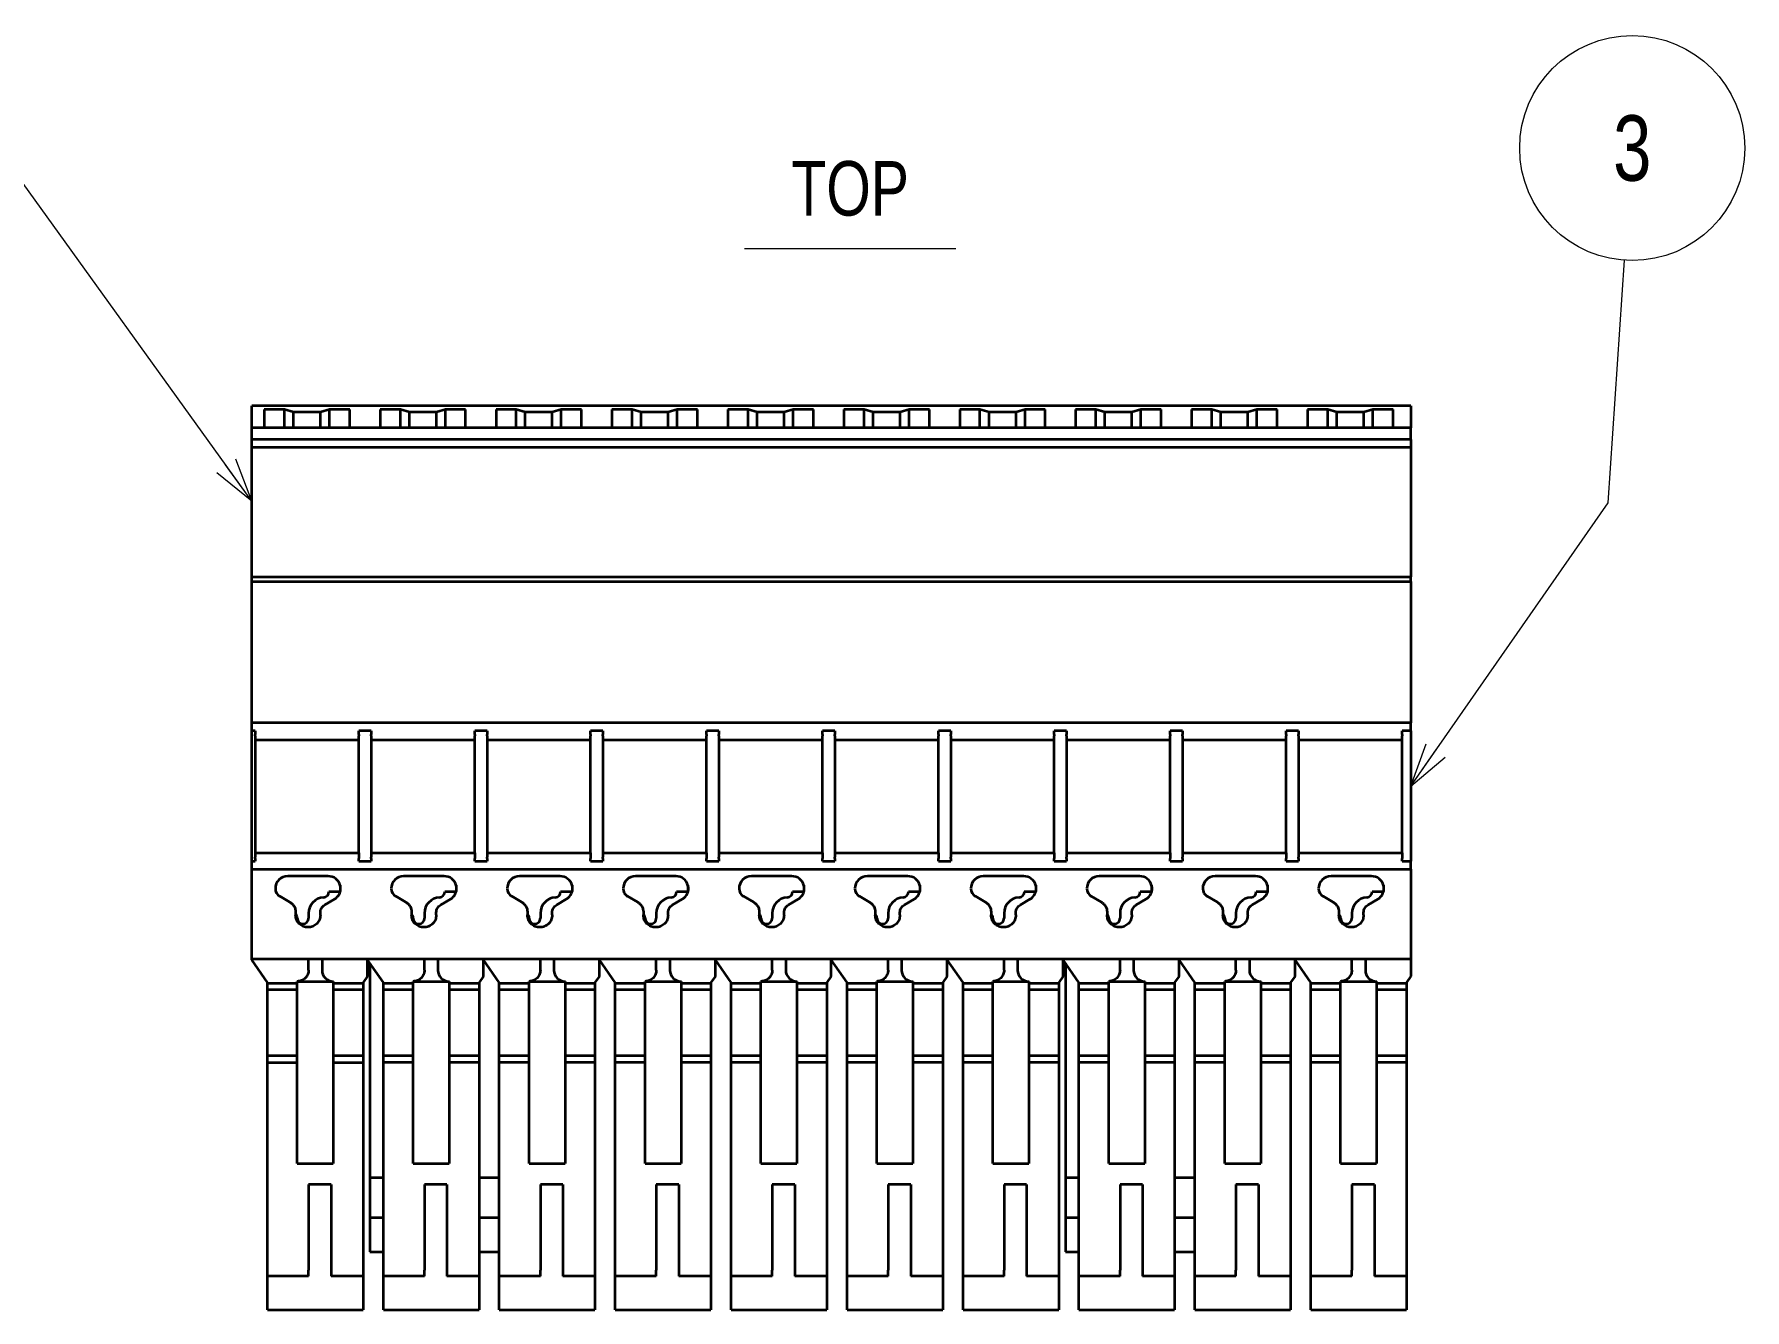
# Model space of a CAD drawing. Header units: millimetres. Extents: x 7 to 413, y 10 to 287.
# Drawn here: x 295.7 to 371.7, y 116 to 172.7 of the extents above; entities that cross this region are included whole.
import ezdxf
from ezdxf.enums import TextEntityAlignment as Align

# ---------------------------------------------------------------- set-up
doc = ezdxf.new("R2010")
doc.units = ezdxf.units.MM
for name, color, linetype in [('GR01_03', 7, 'Continuous'), ('GR01_バルーン', 7, 'Continuous'), ('表題、部品表', 7, 'Continuous')]:
    doc.layers.add(name, color=color, linetype=linetype)
doc.styles.add('HG丸ｺﾞｼｯｸM-PRO', font='')
doc.styles.get('HG丸ｺﾞｼｯｸM-PRO').set_extended_font_data('HG丸ｺﾞｼｯｸM-PRO')

# ---------------------------------------------------------------- blocks, each defined once
blk = doc.blocks.new('FXTIP_ARROW_S')
at = {"color": 0, "linetype": 'Continuous', "lineweight": -2}
for q in [(-1, 0), (-0.966, 0.259), (-0.966, -0.259)]:
    blk.add_line((0, 0), q, dxfattribs=at)

msp = doc.modelspace()

# ---------------------------------------------------------------- linework, layer by layer
at = {"layer": 'GR01_03', "color": 7, "linetype": 'Continuous', "lineweight": 35}
for p, q in [((356.902, 156.174), (305.402, 156.174)), ((305.402, 155.199), (305.402, 156.174)), ((306.857, 156.012), (305.957, 156.012)), ((305.957, 156.012), (305.957, 155.199)), ((307.257, 155.904), (306.857, 156.012)), ((306.857, 155.199), (306.857, 156.012)), ((308.457, 155.904), (307.257, 155.904)), ((307.257, 155.199), (307.257, 155.904)), ((308.857, 156.012), (308.457, 155.904)), ((308.457, 155.199), (308.457, 155.904)), ((309.757, 156.012), (308.857, 156.012)), ((308.857, 155.199), (308.857, 156.012)), ((309.757, 155.199), (309.757, 156.012)), ((312.007, 156.012), (311.107, 156.012)), ((311.107, 156.012), (311.107, 155.199)), ((312.407, 155.904), (312.007, 156.012)), ((312.007, 155.199), (312.007, 156.012)), ((313.607, 155.904), (312.407, 155.904)), ((312.407, 155.199), (312.407, 155.904)), ((314.007, 156.012), (313.607, 155.904)), ((313.607, 155.199), (313.607, 155.904)), ((314.907, 156.012), (314.007, 156.012)), ((314.007, 155.199), (314.007, 156.012)), ((314.907, 155.199), (314.907, 156.012)), ((317.157, 156.012), (316.257, 156.012)), ((316.257, 156.012), (316.257, 155.199)), ((317.557, 155.904), (317.157, 156.012)), ((317.157, 155.199), (317.157, 156.012)), ((318.757, 155.904), (317.557, 155.904)), ((317.557, 155.199), (317.557, 155.904)), ((319.157, 156.012), (318.757, 155.904)), ((318.757, 155.199), (318.757, 155.904)), ((320.057, 156.012), (319.157, 156.012)), ((319.157, 155.199), (319.157, 156.012)), ((320.057, 155.199), (320.057, 156.012)), ((322.307, 156.012), (321.407, 156.012)), ((321.407, 156.012), (321.407, 155.199)), ((322.707, 155.904), (322.307, 156.012)), ((322.307, 155.199), (322.307, 156.012)), ((323.907, 155.904), (322.707, 155.904)), ((322.707, 155.199), (322.707, 155.904)), ((324.307, 156.012), (323.907, 155.904)), ((323.907, 155.199), (323.907, 155.904)), ((325.207, 156.012), (324.307, 156.012)), ((324.307, 155.199), (324.307, 156.012)), ((325.207, 155.199), (325.207, 156.012)), ((327.457, 156.012), (326.557, 156.012)), ((326.557, 156.012), (326.557, 155.199)), ((327.857, 155.904), (327.457, 156.012)), ((327.457, 155.199), (327.457, 156.012)), ((329.057, 155.904), (327.857, 155.904)), ((327.857, 155.199), (327.857, 155.904)), ((329.457, 156.012), (329.057, 155.904)), ((329.057, 155.199), (329.057, 155.904)), ((330.357, 156.012), (329.457, 156.012)), ((329.457, 155.199), (329.457, 156.012)), ((330.357, 155.199), (330.357, 156.012)), ((332.607, 156.012), (331.707, 156.012)), ((331.707, 156.012), (331.707, 155.199)), ((333.007, 155.904), (332.607, 156.012)), ((332.607, 155.199), (332.607, 156.012)), ((334.207, 155.904), (333.007, 155.904)), ((333.007, 155.199), (333.007, 155.904)), ((334.607, 156.012), (334.207, 155.904)), ((334.207, 155.199), (334.207, 155.904)), ((335.507, 156.012), (334.607, 156.012)), ((334.607, 155.199), (334.607, 156.012)), ((335.507, 155.199), (335.507, 156.012)), ((337.757, 156.012), (336.857, 156.012)), ((336.857, 156.012), (336.857, 155.199)), ((338.157, 155.904), (337.757, 156.012)), ((337.757, 155.199), (337.757, 156.012)), ((339.357, 155.904), (338.157, 155.904)), ((338.157, 155.199), (338.157, 155.904)), ((339.757, 156.012), (339.357, 155.904)), ((339.357, 155.199), (339.357, 155.904)), ((340.657, 156.012), (339.757, 156.012)), ((339.757, 155.199), (339.757, 156.012)), ((340.657, 155.199), (340.657, 156.012)), ((342.907, 156.012), (342.007, 156.012)), ((342.007, 156.012), (342.007, 155.199)), ((343.307, 155.904), (342.907, 156.012)), ((342.907, 155.199), (342.907, 156.012)), ((344.507, 155.904), (343.307, 155.904)), ((343.307, 155.199), (343.307, 155.904)), ((344.907, 156.012), (344.507, 155.904)), ((344.507, 155.199), (344.507, 155.904)), ((345.807, 156.012), (344.907, 156.012)), ((344.907, 155.199), (344.907, 156.012)), ((345.807, 155.199), (345.807, 156.012)), ((348.057, 156.012), (347.157, 156.012)), ((347.157, 156.012), (347.157, 155.199)), ((348.457, 155.904), (348.057, 156.012)), ((348.057, 155.199), (348.057, 156.012)), ((349.657, 155.904), (348.457, 155.904)), ((348.457, 155.199), (348.457, 155.904)), ((350.057, 156.012), (349.657, 155.904)), ((349.657, 155.199), (349.657, 155.904)), ((350.957, 156.012), (350.057, 156.012)), ((350.057, 155.199), (350.057, 156.012)), ((350.957, 155.199), (350.957, 156.012)), ((353.207, 156.012), (352.307, 156.012)), ((352.307, 156.012), (352.307, 155.199)), ((353.607, 155.904), (353.207, 156.012)), ((353.207, 155.199), (353.207, 156.012)), ((354.807, 155.904), (353.607, 155.904)), ((353.607, 155.199), (353.607, 155.904)), ((355.207, 156.012), (354.807, 155.904)), ((354.807, 155.199), (354.807, 155.904)), ((356.107, 156.012), (355.207, 156.012)), ((355.207, 155.199), (355.207, 156.012)), ((356.107, 155.199), (356.107, 156.012)), ((356.902, 156.174), (356.902, 155.199)), ((356.902, 155.199), (305.402, 155.199)), ((305.402, 154.691), (305.402, 155.199)), ((356.902, 154.691), (356.902, 155.199)), ((356.902, 154.691), (305.402, 154.691)), ((305.402, 154.323), (305.402, 154.691)), ((356.902, 154.323), (305.402, 154.323)), ((305.402, 148.586), (305.402, 154.323)), ((356.902, 154.691), (356.902, 154.323)), ((356.902, 154.323), (356.902, 148.586)), ((305.402, 148.586), (356.902, 148.586)), ((305.402, 148.368), (305.402, 148.586)), ((305.402, 148.368), (356.902, 148.368)), ((305.402, 142.09), (305.402, 148.368)), ((356.902, 148.368), (356.902, 148.586)), ((356.902, 148.368), (356.902, 142.09)), ((356.902, 142.09), (305.402, 142.09)), ((305.402, 141.727), (305.402, 142.09)), ((305.557, 141.727), (305.402, 141.727)), ((305.402, 135.946), (305.402, 141.727)), ((305.557, 141.727), (305.557, 141.564)), ((305.557, 141.514), (305.557, 141.564)), ((305.557, 141.514), (305.557, 141.314)), ((310.157, 141.564), (310.157, 141.727)), ((310.707, 141.727), (310.157, 141.727)), ((310.157, 141.564), (310.157, 141.514)), ((310.157, 141.314), (310.157, 141.514)), ((310.707, 141.727), (310.707, 141.564)), ((310.707, 141.514), (310.707, 141.564)), ((310.707, 141.514), (310.707, 141.314)), ((315.307, 141.564), (315.307, 141.727)), ((315.857, 141.727), (315.307, 141.727)), ((315.307, 141.564), (315.307, 141.514)), ((315.307, 141.314), (315.307, 141.514)), ((315.857, 141.727), (315.857, 141.564)), ((315.857, 141.514), (315.857, 141.564)), ((315.857, 141.514), (315.857, 141.314)), ((320.457, 141.564), (320.457, 141.727)), ((321.007, 141.727), (320.457, 141.727)), ((320.457, 141.564), (320.457, 141.514)), ((320.457, 141.314), (320.457, 141.514)), ((321.007, 141.727), (321.007, 141.564)), ((321.007, 141.514), (321.007, 141.564)), ((321.007, 141.514), (321.007, 141.314)), ((325.607, 141.564), (325.607, 141.727)), ((326.157, 141.727), (325.607, 141.727)), ((325.607, 141.564), (325.607, 141.514)), ((325.607, 141.314), (325.607, 141.514)), ((326.157, 141.727), (326.157, 141.564)), ((326.157, 141.514), (326.157, 141.564)), ((326.157, 141.514), (326.157, 141.314)), ((330.757, 141.564), (330.757, 141.727)), ((331.307, 141.727), (330.757, 141.727)), ((330.757, 141.564), (330.757, 141.514)), ((330.757, 141.314), (330.757, 141.514)), ((331.307, 141.727), (331.307, 141.564)), ((331.307, 141.514), (331.307, 141.564)), ((331.307, 141.514), (331.307, 141.314)), ((335.907, 141.564), (335.907, 141.727)), ((336.457, 141.727), (335.907, 141.727)), ((335.907, 141.564), (335.907, 141.514)), ((335.907, 141.314), (335.907, 141.514)), ((336.457, 141.727), (336.457, 141.564)), ((336.457, 141.514), (336.457, 141.564)), ((336.457, 141.514), (336.457, 141.314)), ((341.057, 141.564), (341.057, 141.727)), ((341.607, 141.727), (341.057, 141.727)), ((341.057, 141.564), (341.057, 141.514)), ((341.057, 141.314), (341.057, 141.514)), ((341.607, 141.727), (341.607, 141.564)), ((341.607, 141.514), (341.607, 141.564)), ((341.607, 141.514), (341.607, 141.314)), ((346.207, 141.564), (346.207, 141.727)), ((346.757, 141.727), (346.207, 141.727)), ((346.207, 141.564), (346.207, 141.514)), ((346.207, 141.314), (346.207, 141.514)), ((346.757, 141.727), (346.757, 141.564)), ((346.757, 141.514), (346.757, 141.564)), ((346.757, 141.514), (346.757, 141.314)), ((351.357, 141.564), (351.357, 141.727)), ((351.907, 141.727), (351.357, 141.727)), ((351.357, 141.564), (351.357, 141.514)), ((351.357, 141.314), (351.357, 141.514)), ((351.907, 141.727), (351.907, 141.564)), ((351.907, 141.514), (351.907, 141.564)), ((351.907, 141.514), (351.907, 141.314)), ((356.507, 141.564), (356.507, 141.727)), ((356.902, 141.727), (356.507, 141.727)), ((356.507, 141.564), (356.507, 141.514)), ((356.507, 141.314), (356.507, 141.514)), ((356.902, 141.727), (356.902, 142.09)), ((356.902, 141.727), (356.902, 135.946)), ((310.157, 141.314), (305.557, 141.314)), ((305.557, 141.314), (305.557, 136.314)), ((310.157, 136.314), (310.157, 141.314)), ((315.307, 141.314), (310.707, 141.314)), ((310.707, 141.314), (310.707, 136.314)), ((315.307, 136.314), (315.307, 141.314)), ((320.457, 141.314), (315.857, 141.314)), ((315.857, 141.314), (315.857, 136.314)), ((320.457, 136.314), (320.457, 141.314)), ((325.607, 141.314), (321.007, 141.314)), ((321.007, 141.314), (321.007, 136.314)), ((325.607, 136.314), (325.607, 141.314)), ((330.757, 141.314), (326.157, 141.314)), ((326.157, 141.314), (326.157, 136.314)), ((330.757, 136.314), (330.757, 141.314)), ((335.907, 141.314), (331.307, 141.314)), ((331.307, 141.314), (331.307, 136.314)), ((335.907, 136.314), (335.907, 141.314)), ((341.057, 141.314), (336.457, 141.314)), ((336.457, 141.314), (336.457, 136.314)), ((341.057, 136.314), (341.057, 141.314)), ((346.207, 141.314), (341.607, 141.314)), ((341.607, 141.314), (341.607, 136.314)), ((346.207, 136.314), (346.207, 141.314)), ((351.357, 141.314), (346.757, 141.314)), ((346.757, 141.314), (346.757, 136.314)), ((351.357, 136.314), (351.357, 141.314)), ((356.507, 141.314), (351.907, 141.314)), ((351.907, 141.314), (351.907, 136.314)), ((356.507, 136.314), (356.507, 141.314)), ((305.557, 136.314), (310.157, 136.314)), ((305.557, 136.314), (305.557, 136.114)), ((305.557, 136.064), (305.557, 136.114)), ((305.557, 136.064), (305.557, 135.946)), ((310.157, 136.314), (310.157, 136.114)), ((310.157, 136.114), (310.157, 136.064)), ((310.157, 135.946), (310.157, 136.064)), ((310.707, 136.314), (315.307, 136.314)), ((310.707, 136.314), (310.707, 136.114)), ((310.707, 136.064), (310.707, 136.114)), ((310.707, 136.064), (310.707, 135.946)), ((315.307, 136.314), (315.307, 136.114)), ((315.307, 136.114), (315.307, 136.064)), ((315.307, 135.946), (315.307, 136.064)), ((315.857, 136.314), (320.457, 136.314)), ((315.857, 136.314), (315.857, 136.114)), ((315.857, 136.064), (315.857, 136.114)), ((315.857, 136.064), (315.857, 135.946)), ((320.457, 136.314), (320.457, 136.114)), ((320.457, 136.114), (320.457, 136.064)), ((320.457, 135.946), (320.457, 136.064)), ((321.007, 136.314), (325.607, 136.314)), ((321.007, 136.314), (321.007, 136.114)), ((321.007, 136.064), (321.007, 136.114)), ((321.007, 136.064), (321.007, 135.946)), ((325.607, 136.314), (325.607, 136.114)), ((325.607, 136.114), (325.607, 136.064)), ((325.607, 135.946), (325.607, 136.064)), ((326.157, 136.314), (330.757, 136.314)), ((326.157, 136.314), (326.157, 136.114)), ((326.157, 136.064), (326.157, 136.114)), ((326.157, 136.064), (326.157, 135.946)), ((330.757, 136.314), (330.757, 136.114)), ((330.757, 136.114), (330.757, 136.064)), ((330.757, 135.946), (330.757, 136.064)), ((331.307, 136.314), (335.907, 136.314)), ((331.307, 136.314), (331.307, 136.114)), ((331.307, 136.064), (331.307, 136.114)), ((331.307, 136.064), (331.307, 135.946)), ((335.907, 136.314), (335.907, 136.114)), ((335.907, 136.114), (335.907, 136.064)), ((335.907, 135.946), (335.907, 136.064)), ((336.457, 136.314), (341.057, 136.314)), ((336.457, 136.314), (336.457, 136.114)), ((336.457, 136.064), (336.457, 136.114)), ((336.457, 136.064), (336.457, 135.946)), ((341.057, 136.314), (341.057, 136.114)), ((341.057, 136.114), (341.057, 136.064)), ((341.057, 135.946), (341.057, 136.064)), ((341.607, 136.314), (346.207, 136.314)), ((341.607, 136.314), (341.607, 136.114)), ((341.607, 136.064), (341.607, 136.114)), ((341.607, 136.064), (341.607, 135.946)), ((346.207, 136.314), (346.207, 136.114)), ((346.207, 136.114), (346.207, 136.064)), ((346.207, 135.946), (346.207, 136.064)), ((346.757, 136.314), (351.357, 136.314)), ((346.757, 136.314), (346.757, 136.114)), ((346.757, 136.064), (346.757, 136.114)), ((346.757, 136.064), (346.757, 135.946)), ((351.357, 136.314), (351.357, 136.114)), ((351.357, 136.114), (351.357, 136.064)), ((351.357, 135.946), (351.357, 136.064)), ((351.907, 136.314), (356.507, 136.314)), ((351.907, 136.314), (351.907, 136.114)), ((351.907, 136.064), (351.907, 136.114)), ((351.907, 136.064), (351.907, 135.946)), ((356.507, 136.314), (356.507, 136.114)), ((356.507, 136.114), (356.507, 136.064)), ((356.507, 135.946), (356.507, 136.064)), ((305.402, 135.946), (305.557, 135.946)), ((305.402, 135.583), (305.402, 135.946)), ((305.402, 135.583), (356.902, 135.583)), ((305.402, 131.599), (305.402, 135.583)), ((308.802, 135.274), (307.002, 135.274)), ((310.157, 135.946), (310.707, 135.946)), ((313.952, 135.274), (312.152, 135.274)), ((315.307, 135.946), (315.857, 135.946)), ((319.102, 135.274), (317.302, 135.274)), ((320.457, 135.946), (321.007, 135.946)), ((324.252, 135.274), (322.452, 135.274)), ((325.607, 135.946), (326.157, 135.946)), ((329.402, 135.274), (327.602, 135.274)), ((330.757, 135.946), (331.307, 135.946)), ((334.552, 135.274), (332.752, 135.274)), ((335.907, 135.946), (336.457, 135.946)), ((339.702, 135.274), (337.902, 135.274)), ((341.057, 135.946), (341.607, 135.946)), ((344.852, 135.274), (343.052, 135.274)), ((346.207, 135.946), (346.757, 135.946)), ((350.002, 135.274), (348.202, 135.274)), ((351.357, 135.946), (351.907, 135.946)), ((355.152, 135.274), (353.352, 135.274)), ((356.507, 135.946), (356.902, 135.946)), ((356.902, 135.583), (356.902, 135.946)), ((356.902, 135.583), (356.902, 131.599)), ((308.826, 134.589), (309.132, 134.589)), ((309.132, 134.589), (309.335, 134.589)), ((309.332, 134.871), (309.332, 134.589)), ((313.976, 134.589), (314.282, 134.589)), ((314.282, 134.589), (314.485, 134.589)), ((314.482, 134.871), (314.482, 134.589)), ((314.487, 134.849), (314.482, 134.849)), ((319.126, 134.589), (319.432, 134.589)), ((319.432, 134.589), (319.635, 134.589)), ((319.632, 134.871), (319.632, 134.589)), ((319.637, 134.849), (319.632, 134.849)), ((324.276, 134.589), (324.582, 134.589)), ((324.582, 134.589), (324.785, 134.589)), ((324.782, 134.871), (324.782, 134.589)), ((329.426, 134.589), (329.732, 134.589)), ((329.732, 134.589), (329.935, 134.589)), ((329.932, 134.871), (329.932, 134.589)), ((334.576, 134.589), (334.882, 134.589)), ((334.882, 134.589), (335.085, 134.589)), ((335.082, 134.871), (335.082, 134.589)), ((339.726, 134.589), (340.032, 134.589)), ((340.032, 134.589), (340.235, 134.589)), ((340.232, 134.871), (340.232, 134.589)), ((344.876, 134.589), (345.182, 134.589)), ((345.182, 134.589), (345.385, 134.589)), ((345.382, 134.871), (345.382, 134.589)), ((345.387, 134.849), (345.382, 134.849)), ((350.026, 134.589), (350.332, 134.589)), ((350.332, 134.589), (350.535, 134.589)), ((350.532, 134.871), (350.532, 134.589)), ((350.537, 134.849), (350.532, 134.849)), ((355.176, 134.589), (355.482, 134.589)), ((355.482, 134.589), (355.685, 134.589)), ((355.682, 134.871), (355.682, 134.589)), ((306.652, 134.378), (307.102, 134.118)), ((308.652, 134.002), (309.077, 134.248)), ((311.802, 134.378), (312.252, 134.118)), ((313.802, 134.002), (314.227, 134.248)), ((316.952, 134.378), (317.402, 134.118)), ((318.952, 134.002), (319.377, 134.248)), ((322.102, 134.378), (322.552, 134.118)), ((324.102, 134.002), (324.527, 134.248)), ((327.252, 134.378), (327.702, 134.118)), ((329.252, 134.002), (329.677, 134.248)), ((332.402, 134.378), (332.852, 134.118)), ((334.402, 134.002), (334.827, 134.248)), ((337.552, 134.378), (338.002, 134.118)), ((339.552, 134.002), (339.977, 134.248)), ((342.702, 134.378), (343.152, 134.118)), ((344.702, 134.002), (345.127, 134.248)), ((347.852, 134.378), (348.302, 134.118)), ((349.852, 134.002), (350.277, 134.248)), ((353.002, 134.378), (353.452, 134.118)), ((355.002, 134.002), (355.427, 134.248)), ((307.352, 133.685), (307.352, 133.551)), ((307.427, 133.404), (307.427, 133.428)), ((307.927, 133.628), (307.927, 133.404)), ((308.452, 133.551), (308.452, 133.656)), ((312.502, 133.685), (312.502, 133.551)), ((312.577, 133.404), (312.577, 133.428)), ((313.077, 133.628), (313.077, 133.404)), ((313.602, 133.551), (313.602, 133.656)), ((317.652, 133.685), (317.652, 133.551)), ((317.727, 133.404), (317.727, 133.428)), ((318.227, 133.628), (318.227, 133.404)), ((318.752, 133.551), (318.752, 133.656)), ((322.802, 133.685), (322.802, 133.551)), ((322.877, 133.404), (322.877, 133.428)), ((323.377, 133.628), (323.377, 133.404)), ((323.902, 133.551), (323.902, 133.656)), ((327.952, 133.685), (327.952, 133.551)), ((328.027, 133.404), (328.027, 133.428)), ((328.527, 133.628), (328.527, 133.404)), ((329.052, 133.551), (329.052, 133.656)), ((333.102, 133.685), (333.102, 133.551)), ((333.177, 133.404), (333.177, 133.428)), ((333.677, 133.628), (333.677, 133.404)), ((334.202, 133.551), (334.202, 133.656)), ((338.252, 133.685), (338.252, 133.551)), ((338.327, 133.404), (338.327, 133.428)), ((338.827, 133.628), (338.827, 133.404)), ((339.352, 133.551), (339.352, 133.656)), ((343.402, 133.685), (343.402, 133.551)), ((343.477, 133.404), (343.477, 133.428)), ((343.977, 133.628), (343.977, 133.404)), ((344.502, 133.551), (344.502, 133.656)), ((348.552, 133.685), (348.552, 133.551)), ((348.627, 133.404), (348.627, 133.428)), ((349.127, 133.628), (349.127, 133.404)), ((349.652, 133.551), (349.652, 133.656)), ((353.702, 133.685), (353.702, 133.551)), ((353.777, 133.404), (353.777, 133.428)), ((354.277, 133.628), (354.277, 133.404)), ((354.802, 133.551), (354.802, 133.656)), ((305.402, 131.599), (356.902, 131.599)), ((305.402, 131.549), (305.402, 131.599)), ((306.102, 130.549), (305.402, 131.549)), ((307.927, 131.099), (307.927, 131.599)), ((308.527, 131.599), (308.527, 131.099)), ((311.252, 130.549), (310.552, 131.549)), ((310.552, 130.835), (310.552, 131.549)), ((313.077, 131.099), (313.077, 131.599)), ((313.677, 131.599), (313.677, 131.099)), ((316.402, 130.549), (315.702, 131.549)), ((315.702, 130.835), (315.702, 131.549)), ((318.227, 131.099), (318.227, 131.599)), ((318.827, 131.599), (318.827, 131.099)), ((321.552, 130.549), (320.852, 131.549)), ((320.852, 130.835), (320.852, 131.549)), ((323.377, 131.099), (323.377, 131.599)), ((323.977, 131.599), (323.977, 131.099)), ((326.702, 130.549), (326.002, 131.549)), ((326.002, 130.835), (326.002, 131.549)), ((328.527, 131.099), (328.527, 131.599)), ((329.127, 131.599), (329.127, 131.099)), ((331.852, 130.549), (331.152, 131.549)), ((331.152, 130.835), (331.152, 131.549)), ((333.677, 131.099), (333.677, 131.599)), ((334.277, 131.599), (334.277, 131.099)), ((337.002, 130.549), (336.302, 131.549)), ((336.302, 130.835), (336.302, 131.549)), ((338.827, 131.099), (338.827, 131.599)), ((339.427, 131.599), (339.427, 131.099)), ((342.152, 130.549), (341.452, 131.549)), ((341.452, 130.835), (341.452, 131.549)), ((343.977, 131.099), (343.977, 131.599)), ((344.577, 131.599), (344.577, 131.099)), ((347.302, 130.549), (346.602, 131.549)), ((346.602, 130.835), (346.602, 131.549)), ((349.127, 131.099), (349.127, 131.599)), ((349.727, 131.599), (349.727, 131.099)), ((352.452, 130.549), (351.752, 131.549)), ((351.752, 130.835), (351.752, 131.549)), ((354.277, 131.099), (354.277, 131.599)), ((354.877, 131.599), (354.877, 131.099)), ((356.902, 131.599), (356.902, 130.835)), ((310.552, 130.835), (310.352, 130.549)), ((310.652, 131.406), (310.652, 121.866)), ((315.702, 130.835), (315.502, 130.549)), ((320.852, 130.835), (320.652, 130.549)), ((326.002, 130.835), (325.802, 130.549)), ((331.152, 130.835), (330.952, 130.549)), ((336.302, 130.835), (336.102, 130.549)), ((341.452, 130.835), (341.252, 130.549)), ((341.552, 131.406), (341.552, 121.866)), ((346.602, 130.835), (346.402, 130.549)), ((351.752, 130.835), (351.552, 130.549)), ((356.902, 130.835), (356.702, 130.549)), ((306.102, 130.499), (306.102, 130.549)), ((307.427, 130.499), (306.102, 130.499)), ((306.102, 130.215), (306.102, 130.499)), ((307.427, 130.215), (306.102, 130.215)), ((306.102, 127.283), (306.102, 130.215)), ((307.427, 130.599), (309.027, 130.599)), ((307.427, 122.499), (307.427, 130.599)), ((309.027, 130.599), (309.027, 122.499)), ((310.352, 130.499), (309.027, 130.499)), ((310.352, 130.215), (309.027, 130.215)), ((310.352, 130.549), (310.352, 130.499)), ((310.352, 130.499), (310.352, 130.215)), ((310.352, 130.215), (310.352, 127.283)), ((311.252, 130.499), (311.252, 130.549)), ((312.577, 130.499), (311.252, 130.499)), ((311.252, 130.215), (311.252, 130.499)), ((312.577, 130.215), (311.252, 130.215)), ((311.252, 127.283), (311.252, 130.215)), ((312.577, 130.599), (314.177, 130.599)), ((312.577, 122.499), (312.577, 130.599)), ((314.177, 130.599), (314.177, 122.499)), ((315.502, 130.499), (314.177, 130.499)), ((315.502, 130.215), (314.177, 130.215)), ((315.502, 130.549), (315.502, 130.499)), ((315.502, 130.499), (315.502, 130.215)), ((315.502, 130.215), (315.502, 127.283)), ((316.402, 130.499), (316.402, 130.549)), ((317.727, 130.499), (316.402, 130.499)), ((316.402, 130.215), (316.402, 130.499)), ((317.727, 130.215), (316.402, 130.215)), ((316.402, 127.283), (316.402, 130.215)), ((317.727, 130.599), (319.327, 130.599)), ((317.727, 122.499), (317.727, 130.599)), ((319.327, 130.599), (319.327, 122.499)), ((320.652, 130.499), (319.327, 130.499)), ((320.652, 130.215), (319.327, 130.215)), ((320.652, 130.549), (320.652, 130.499)), ((320.652, 130.499), (320.652, 130.215)), ((320.652, 130.215), (320.652, 127.283)), ((321.552, 130.499), (321.552, 130.549)), ((322.877, 130.499), (321.552, 130.499)), ((321.552, 130.215), (321.552, 130.499)), ((322.877, 130.215), (321.552, 130.215)), ((321.552, 127.283), (321.552, 130.215)), ((322.877, 130.599), (324.477, 130.599)), ((322.877, 122.499), (322.877, 130.599)), ((324.477, 130.599), (324.477, 122.499)), ((325.802, 130.499), (324.477, 130.499)), ((325.802, 130.215), (324.477, 130.215)), ((325.802, 130.549), (325.802, 130.499)), ((325.802, 130.499), (325.802, 130.215)), ((325.802, 130.215), (325.802, 127.283)), ((326.702, 130.499), (326.702, 130.549)), ((328.027, 130.499), (326.702, 130.499)), ((326.702, 130.215), (326.702, 130.499)), ((328.027, 130.215), (326.702, 130.215)), ((326.702, 127.283), (326.702, 130.215)), ((328.027, 130.599), (329.627, 130.599)), ((328.027, 122.499), (328.027, 130.599)), ((329.627, 130.599), (329.627, 122.499)), ((330.952, 130.499), (329.627, 130.499)), ((330.952, 130.215), (329.627, 130.215)), ((330.952, 130.549), (330.952, 130.499)), ((330.952, 130.499), (330.952, 130.215)), ((330.952, 130.215), (330.952, 127.283)), ((331.852, 130.499), (331.852, 130.549)), ((333.177, 130.499), (331.852, 130.499)), ((331.852, 130.215), (331.852, 130.499)), ((333.177, 130.215), (331.852, 130.215)), ((331.852, 127.283), (331.852, 130.215)), ((333.177, 130.599), (334.777, 130.599)), ((333.177, 122.499), (333.177, 130.599)), ((334.777, 130.599), (334.777, 122.499)), ((336.102, 130.499), (334.777, 130.499)), ((336.102, 130.215), (334.777, 130.215)), ((336.102, 130.549), (336.102, 130.499)), ((336.102, 130.499), (336.102, 130.215)), ((336.102, 130.215), (336.102, 127.283)), ((337.002, 130.499), (337.002, 130.549)), ((338.327, 130.499), (337.002, 130.499)), ((337.002, 130.215), (337.002, 130.499)), ((338.327, 130.215), (337.002, 130.215)), ((337.002, 127.283), (337.002, 130.215)), ((338.327, 130.599), (339.927, 130.599)), ((338.327, 122.499), (338.327, 130.599)), ((339.927, 130.599), (339.927, 122.499)), ((341.252, 130.499), (339.927, 130.499)), ((341.252, 130.215), (339.927, 130.215)), ((341.252, 130.549), (341.252, 130.499)), ((341.252, 130.499), (341.252, 130.215)), ((341.252, 130.215), (341.252, 127.283)), ((342.152, 130.499), (342.152, 130.549)), ((343.477, 130.499), (342.152, 130.499)), ((342.152, 130.215), (342.152, 130.499)), ((343.477, 130.215), (342.152, 130.215)), ((342.152, 127.283), (342.152, 130.215)), ((343.477, 130.599), (345.077, 130.599)), ((343.477, 122.499), (343.477, 130.599)), ((345.077, 130.599), (345.077, 122.499)), ((346.402, 130.499), (345.077, 130.499)), ((346.402, 130.215), (345.077, 130.215)), ((346.402, 130.549), (346.402, 130.499)), ((346.402, 130.499), (346.402, 130.215)), ((346.402, 130.215), (346.402, 127.283)), ((347.302, 130.499), (347.302, 130.549)), ((348.627, 130.499), (347.302, 130.499)), ((347.302, 130.215), (347.302, 130.499)), ((348.627, 130.215), (347.302, 130.215)), ((347.302, 127.283), (347.302, 130.215)), ((348.627, 130.599), (350.227, 130.599)), ((348.627, 122.499), (348.627, 130.599)), ((350.227, 130.599), (350.227, 122.499)), ((351.552, 130.499), (350.227, 130.499)), ((351.552, 130.215), (350.227, 130.215)), ((351.552, 130.549), (351.552, 130.499)), ((351.552, 130.499), (351.552, 130.215)), ((351.552, 130.215), (351.552, 127.283)), ((352.452, 130.499), (352.452, 130.549)), ((352.452, 130.215), (352.452, 130.499)), ((353.777, 130.499), (352.452, 130.499)), ((353.777, 130.215), (352.452, 130.215)), ((352.452, 127.283), (352.452, 130.215)), ((353.777, 130.599), (355.377, 130.599)), ((353.777, 122.499), (353.777, 130.599)), ((355.377, 130.599), (355.377, 122.499)), ((356.702, 130.499), (355.377, 130.499)), ((356.702, 130.215), (355.377, 130.215)), ((356.702, 130.549), (356.702, 130.499)), ((356.702, 130.499), (356.702, 130.215)), ((356.702, 130.215), (356.702, 127.283)), ((307.427, 127.283), (306.102, 127.283)), ((306.102, 126.999), (306.102, 127.283)), ((306.102, 126.999), (307.427, 126.999)), ((306.102, 117.499), (306.102, 126.999)), ((310.352, 127.283), (309.027, 127.283)), ((309.027, 126.999), (310.352, 126.999)), ((310.352, 127.283), (310.352, 126.999)), ((310.352, 126.999), (310.352, 117.499)), ((312.577, 127.283), (311.252, 127.283)), ((311.252, 126.999), (311.252, 127.283)), ((312.577, 126.999), (311.252, 126.999)), ((311.252, 117.499), (311.252, 126.999)), ((315.502, 127.283), (314.177, 127.283)), ((315.502, 126.999), (314.177, 126.999)), ((315.502, 127.283), (315.502, 126.999)), ((315.502, 126.999), (315.502, 117.499)), ((317.727, 127.283), (316.402, 127.283)), ((316.402, 126.999), (316.402, 127.283)), ((317.727, 126.999), (316.402, 126.999)), ((316.402, 117.499), (316.402, 126.999)), ((320.652, 127.283), (319.327, 127.283)), ((320.652, 126.999), (319.327, 126.999)), ((320.652, 127.283), (320.652, 126.999)), ((320.652, 126.999), (320.652, 117.499)), ((322.877, 127.283), (321.552, 127.283)), ((321.552, 126.999), (321.552, 127.283)), ((322.877, 126.999), (321.552, 126.999)), ((321.552, 117.499), (321.552, 126.999)), ((325.802, 127.283), (324.477, 127.283)), ((325.802, 126.999), (324.477, 126.999)), ((325.802, 127.283), (325.802, 126.999)), ((325.802, 126.999), (325.802, 117.499)), ((328.027, 127.283), (326.702, 127.283)), ((326.702, 126.999), (326.702, 127.283)), ((328.027, 126.999), (326.702, 126.999)), ((326.702, 117.499), (326.702, 126.999)), ((330.952, 127.283), (329.627, 127.283)), ((330.952, 126.999), (329.627, 126.999)), ((330.952, 127.283), (330.952, 126.999)), ((330.952, 126.999), (330.952, 117.499)), ((333.177, 127.283), (331.852, 127.283)), ((331.852, 126.999), (331.852, 127.283)), ((333.177, 126.999), (331.852, 126.999)), ((331.852, 117.499), (331.852, 126.999)), ((336.102, 127.283), (334.777, 127.283)), ((336.102, 126.999), (334.777, 126.999)), ((336.102, 127.283), (336.102, 126.999)), ((336.102, 126.999), (336.102, 117.499)), ((338.327, 127.283), (337.002, 127.283)), ((337.002, 126.999), (337.002, 127.283)), ((338.327, 126.999), (337.002, 126.999)), ((337.002, 117.499), (337.002, 126.999)), ((341.252, 127.283), (339.927, 127.283)), ((341.252, 126.999), (339.927, 126.999)), ((341.252, 127.283), (341.252, 126.999)), ((341.252, 126.999), (341.252, 117.499)), ((343.477, 127.283), (342.152, 127.283)), ((342.152, 126.999), (342.152, 127.283)), ((343.477, 126.999), (342.152, 126.999)), ((342.152, 117.499), (342.152, 126.999)), ((346.402, 127.283), (345.077, 127.283)), ((346.402, 126.999), (345.077, 126.999)), ((346.402, 127.283), (346.402, 126.999)), ((346.402, 126.999), (346.402, 117.499)), ((348.627, 127.283), (347.302, 127.283)), ((347.302, 126.999), (347.302, 127.283)), ((348.627, 126.999), (347.302, 126.999)), ((347.302, 117.499), (347.302, 126.999)), ((351.552, 127.283), (350.227, 127.283)), ((351.552, 126.999), (350.227, 126.999)), ((351.552, 127.283), (351.552, 126.999)), ((351.552, 126.999), (351.552, 117.499)), ((353.777, 127.283), (352.452, 127.283)), ((352.452, 126.999), (352.452, 127.283)), ((353.777, 126.999), (352.452, 126.999)), ((352.452, 117.499), (352.452, 126.999)), ((356.702, 127.283), (355.377, 127.283)), ((356.702, 126.999), (355.377, 126.999)), ((356.702, 127.283), (356.702, 126.999)), ((356.702, 126.999), (356.702, 117.499)), ((307.427, 122.499), (309.027, 122.499)), ((312.577, 122.499), (314.177, 122.499)), ((317.727, 122.499), (319.327, 122.499)), ((322.877, 122.499), (324.477, 122.499)), ((328.027, 122.499), (329.627, 122.499)), ((333.177, 122.499), (334.777, 122.499)), ((338.327, 122.499), (339.927, 122.499)), ((343.477, 122.499), (345.077, 122.499)), ((348.627, 122.499), (350.227, 122.499)), ((353.777, 122.499), (355.377, 122.499)), ((311.252, 121.866), (310.652, 121.866)), ((310.652, 121.866), (310.652, 120.082)), ((316.402, 121.866), (315.502, 121.866)), ((342.152, 121.866), (341.552, 121.866)), ((341.552, 121.866), (341.552, 120.082)), ((347.302, 121.866), (346.402, 121.866)), ((307.927, 121.569), (307.927, 118.837)), ((308.927, 121.569), (307.927, 121.569)), ((308.927, 121.569), (308.927, 118.837)), ((314.077, 121.569), (313.077, 121.569)), ((319.227, 121.569), (318.227, 121.569)), ((324.377, 121.569), (323.377, 121.569)), ((329.527, 121.569), (328.527, 121.569)), ((334.677, 121.569), (333.677, 121.569)), ((339.827, 121.569), (338.827, 121.569)), ((344.977, 121.569), (343.977, 121.569)), ((350.127, 121.569), (349.127, 121.569)), ((355.277, 121.569), (354.277, 121.569)), ((311.252, 120.082), (310.652, 120.082)), ((310.652, 120.082), (310.652, 118.615)), ((316.402, 120.082), (315.502, 120.082)), ((342.152, 120.082), (341.552, 120.082)), ((341.552, 120.082), (341.552, 118.615)), ((347.302, 120.082), (346.402, 120.082)), ((307.927, 118.837), (307.927, 117.763)), ((308.927, 118.837), (308.927, 117.763)), ((310.652, 118.615), (310.652, 118.569)), ((310.652, 118.569), (311.252, 118.569)), ((315.502, 118.569), (316.402, 118.569)), ((341.552, 118.615), (341.552, 118.569)), ((341.552, 118.569), (342.152, 118.569)), ((346.402, 118.569), (347.302, 118.569)), ((306.102, 115.999), (306.102, 117.499)), ((307.927, 117.499), (306.102, 117.499)), ((307.927, 117.499), (307.927, 117.763)), ((308.927, 117.763), (308.927, 117.499)), ((310.352, 117.499), (308.927, 117.499)), ((310.352, 117.499), (310.352, 115.999)), ((311.252, 115.999), (311.252, 117.499)), ((313.077, 117.499), (311.252, 117.499)), ((313.077, 117.499), (313.077, 117.763)), ((314.077, 117.763), (314.077, 117.499)), ((315.502, 117.499), (314.077, 117.499)), ((315.502, 117.499), (315.502, 115.999)), ((316.402, 115.999), (316.402, 117.499)), ((318.227, 117.499), (316.402, 117.499)), ((318.227, 117.499), (318.227, 117.763)), ((319.227, 117.763), (319.227, 117.499)), ((320.652, 117.499), (319.227, 117.499)), ((320.652, 117.499), (320.652, 115.999)), ((321.552, 115.999), (321.552, 117.499)), ((323.377, 117.499), (321.552, 117.499)), ((323.377, 117.499), (323.377, 117.763)), ((324.377, 117.763), (324.377, 117.499)), ((325.802, 117.499), (324.377, 117.499)), ((325.802, 117.499), (325.802, 115.999)), ((326.702, 115.999), (326.702, 117.499)), ((328.527, 117.499), (326.702, 117.499)), ((328.527, 117.499), (328.527, 117.763)), ((329.527, 117.763), (329.527, 117.499)), ((330.952, 117.499), (329.527, 117.499)), ((330.952, 117.499), (330.952, 115.999)), ((331.852, 115.999), (331.852, 117.499)), ((333.677, 117.499), (331.852, 117.499)), ((333.677, 117.499), (333.677, 117.763)), ((334.677, 117.763), (334.677, 117.499)), ((336.102, 117.499), (334.677, 117.499)), ((336.102, 117.499), (336.102, 115.999)), ((337.002, 115.999), (337.002, 117.499)), ((338.827, 117.499), (337.002, 117.499)), ((338.827, 117.499), (338.827, 117.763)), ((339.827, 117.763), (339.827, 117.499)), ((341.252, 117.499), (339.827, 117.499)), ((341.252, 117.499), (341.252, 115.999)), ((342.152, 115.999), (342.152, 117.499)), ((343.977, 117.499), (342.152, 117.499)), ((343.977, 117.499), (343.977, 117.763)), ((344.977, 117.763), (344.977, 117.499)), ((346.402, 117.499), (344.977, 117.499)), ((346.402, 117.499), (346.402, 115.999)), ((347.302, 115.999), (347.302, 117.499)), ((349.127, 117.499), (347.302, 117.499)), ((349.127, 117.499), (349.127, 117.763)), ((350.127, 117.763), (350.127, 117.499)), ((351.552, 117.499), (350.127, 117.499)), ((351.552, 117.499), (351.552, 115.999)), ((352.452, 115.999), (352.452, 117.499)), ((354.277, 117.499), (352.452, 117.499)), ((354.277, 117.499), (354.277, 117.763)), ((355.277, 117.763), (355.277, 117.499)), ((356.702, 117.499), (355.277, 117.499)), ((356.702, 117.499), (356.702, 115.999)), ((306.102, 115.999), (310.352, 115.999)), ((311.252, 115.999), (315.502, 115.999)), ((316.402, 115.999), (320.652, 115.999)), ((321.552, 115.999), (325.802, 115.999)), ((326.702, 115.999), (330.952, 115.999)), ((331.852, 115.999), (336.102, 115.999)), ((337.002, 115.999), (341.252, 115.999)), ((342.152, 115.999), (346.402, 115.999)), ((347.302, 115.999), (351.552, 115.999)), ((352.452, 115.999), (356.702, 115.999))]:
    msp.add_line(p, q, dxfattribs=at)
for centre, radius, start, end in [((307.002, 134.724), 0.55, 90, 180), ((308.802, 134.724), 0.55, 300, 90), ((312.152, 134.724), 0.55, 90, 180), ((313.952, 134.724), 0.55, 300, 90), ((317.302, 134.724), 0.55, 90, 180), ((319.102, 134.724), 0.55, 300, 90), ((322.452, 134.724), 0.55, 90, 180), ((324.252, 134.724), 0.55, 300, 90), ((327.602, 134.724), 0.55, 90, 180), ((329.402, 134.724), 0.55, 300, 90), ((332.752, 134.724), 0.55, 90, 180), ((334.552, 134.724), 0.55, 300, 90), ((337.902, 134.724), 0.55, 90, 180), ((339.702, 134.724), 0.55, 300, 90), ((343.052, 134.724), 0.55, 90, 180), ((344.852, 134.724), 0.55, 300, 90), ((348.202, 134.724), 0.55, 90, 180), ((350.002, 134.724), 0.55, 300, 90), ((353.352, 134.724), 0.55, 90, 180), ((355.152, 134.724), 0.55, 300, 90), ((306.852, 134.724), 0.4, 180, 240), ((308.577, 134.577), 0.25, 273.01696, 2.79103), ((312.002, 134.724), 0.4, 180, 240), ((313.727, 134.577), 0.25, 273.01696, 2.79103), ((317.152, 134.724), 0.4, 180, 240), ((318.877, 134.577), 0.25, 273.01696, 2.79103), ((322.302, 134.724), 0.4, 180, 240), ((324.027, 134.577), 0.25, 273.01696, 2.79103), ((327.452, 134.724), 0.4, 180, 240), ((329.177, 134.577), 0.25, 273.01696, 2.79103), ((332.602, 134.724), 0.4, 180, 240), ((334.327, 134.577), 0.25, 273.01696, 2.79103), ((337.752, 134.724), 0.4, 180, 240), ((339.477, 134.577), 0.25, 273.01696, 2.79103), ((342.902, 134.724), 0.4, 180, 240), ((344.627, 134.577), 0.25, 273.01696, 2.79103), ((348.052, 134.724), 0.4, 180, 240), ((349.777, 134.577), 0.25, 273.01696, 2.79103), ((353.202, 134.724), 0.4, 180, 240), ((354.927, 134.577), 0.25, 273.01696, 2.79103), ((308.627, 133.628), 0.7, 93.01696, 180), ((313.777, 133.628), 0.7, 93.01696, 180), ((318.927, 133.628), 0.7, 93.01696, 180), ((324.077, 133.628), 0.7, 93.01696, 180), ((329.227, 133.628), 0.7, 93.01696, 180), ((334.377, 133.628), 0.7, 93.01696, 180), ((339.527, 133.628), 0.7, 93.01696, 180), ((344.677, 133.628), 0.7, 93.01696, 180), ((349.827, 133.628), 0.7, 93.01696, 180), ((354.977, 133.628), 0.7, 93.01696, 180), ((307.227, 133.428), 0.2, 0, 42.43887), ((307.677, 133.404), 0.25, 180, 0), ((312.377, 133.428), 0.2, 0, 51.31781), ((312.827, 133.404), 0.25, 180, 0), ((317.527, 133.428), 0.2, 0, 51.31781), ((317.977, 133.404), 0.25, 180, 0), ((322.677, 133.428), 0.2, 0, 51.31781), ((323.127, 133.404), 0.25, 180, 0), ((327.827, 133.428), 0.2, 0, 51.31781), ((328.277, 133.404), 0.25, 180, 0), ((332.977, 133.428), 0.2, 0, 51.31781), ((333.427, 133.404), 0.25, 180, 0), ((338.127, 133.428), 0.2, 0, 51.31781), ((338.577, 133.404), 0.25, 180, 0), ((343.277, 133.428), 0.2, 0, 51.31781), ((343.727, 133.404), 0.25, 180, 0), ((348.427, 133.428), 0.2, 0, 51.31781), ((348.877, 133.404), 0.25, 180, 0), ((353.577, 133.428), 0.2, 0, 51.31781), ((354.027, 133.404), 0.25, 180, 0), ((309.027, 131.099), 0.5, 180, 270), ((314.177, 131.099), 0.5, 180, 270), ((319.327, 131.099), 0.5, 180, 270), ((324.477, 131.099), 0.5, 180, 270), ((329.627, 131.099), 0.5, 180, 270), ((334.777, 131.099), 0.5, 180, 270), ((339.927, 131.099), 0.5, 180, 270), ((345.077, 131.099), 0.5, 180, 270), ((350.227, 131.099), 0.5, 180, 270), ((355.377, 131.099), 0.5, 180, 270)]:
    msp.add_arc(centre, radius, start, end, dxfattribs=at)
for points in [[(307.102, 134.118), (307.138, 134.093), (307.21, 134.044), (307.289, 133.937), (307.342, 133.816), (307.348, 133.728), (307.352, 133.685)], [(308.452, 133.656), (308.454, 133.691), (308.459, 133.761), (308.502, 133.858), (308.565, 133.943), (308.623, 133.983), (308.652, 134.002)], [(312.252, 134.118), (312.288, 134.093), (312.36, 134.044), (312.439, 133.937), (312.492, 133.816), (312.498, 133.728), (312.502, 133.685)], [(313.602, 133.656), (313.604, 133.691), (313.609, 133.761), (313.652, 133.858), (313.715, 133.943), (313.773, 133.983), (313.802, 134.002)], [(317.402, 134.118), (317.438, 134.093), (317.51, 134.044), (317.589, 133.937), (317.642, 133.816), (317.648, 133.728), (317.652, 133.685)], [(318.752, 133.656), (318.754, 133.691), (318.759, 133.761), (318.802, 133.858), (318.865, 133.943), (318.923, 133.983), (318.952, 134.002)], [(322.552, 134.118), (322.588, 134.093), (322.66, 134.044), (322.739, 133.937), (322.792, 133.816), (322.798, 133.728), (322.802, 133.685)], [(323.902, 133.656), (323.904, 133.691), (323.909, 133.761), (323.952, 133.858), (324.015, 133.943), (324.073, 133.983), (324.102, 134.002)], [(327.702, 134.118), (327.738, 134.093), (327.81, 134.044), (327.889, 133.937), (327.942, 133.816), (327.948, 133.728), (327.952, 133.685)], [(329.052, 133.656), (329.054, 133.691), (329.059, 133.761), (329.102, 133.858), (329.165, 133.943), (329.223, 133.983), (329.252, 134.002)], [(332.852, 134.118), (332.888, 134.093), (332.96, 134.044), (333.039, 133.937), (333.092, 133.816), (333.098, 133.728), (333.102, 133.685)], [(334.202, 133.656), (334.204, 133.691), (334.209, 133.761), (334.252, 133.858), (334.315, 133.943), (334.373, 133.983), (334.402, 134.002)], [(338.002, 134.118), (338.038, 134.093), (338.11, 134.044), (338.189, 133.937), (338.242, 133.816), (338.248, 133.728), (338.252, 133.685)], [(339.352, 133.656), (339.354, 133.691), (339.359, 133.761), (339.402, 133.858), (339.465, 133.943), (339.523, 133.983), (339.552, 134.002)], [(343.152, 134.118), (343.188, 134.093), (343.26, 134.044), (343.339, 133.937), (343.392, 133.816), (343.398, 133.728), (343.402, 133.685)], [(344.502, 133.656), (344.504, 133.691), (344.509, 133.761), (344.552, 133.858), (344.615, 133.943), (344.673, 133.983), (344.702, 134.002)], [(348.302, 134.118), (348.338, 134.093), (348.41, 134.044), (348.489, 133.937), (348.542, 133.816), (348.548, 133.728), (348.552, 133.685)], [(349.652, 133.656), (349.654, 133.691), (349.659, 133.761), (349.702, 133.858), (349.765, 133.943), (349.823, 133.983), (349.852, 134.002)], [(353.452, 134.118), (353.488, 134.093), (353.56, 134.044), (353.639, 133.937), (353.692, 133.816), (353.698, 133.728), (353.702, 133.685)], [(354.802, 133.656), (354.804, 133.691), (354.809, 133.761), (354.852, 133.858), (354.915, 133.943), (354.973, 133.983), (355.002, 134.002)], [(308.452, 133.551), (308.443, 133.479), (308.427, 133.335), (308.3, 133.152), (308.118, 133.03), (307.902, 132.987), (307.685, 133.03), (307.504, 133.152), (307.376, 133.335), (307.36, 133.479), (307.352, 133.551)], [(313.602, 133.551), (313.593, 133.479), (313.577, 133.335), (313.45, 133.152), (313.268, 133.03), (313.052, 132.987), (312.835, 133.03), (312.654, 133.152), (312.526, 133.335), (312.51, 133.479), (312.502, 133.551)], [(318.752, 133.551), (318.743, 133.479), (318.727, 133.335), (318.6, 133.152), (318.418, 133.03), (318.202, 132.987), (317.985, 133.03), (317.804, 133.152), (317.676, 133.335), (317.66, 133.479), (317.652, 133.551)], [(323.902, 133.551), (323.893, 133.479), (323.877, 133.335), (323.75, 133.152), (323.568, 133.03), (323.352, 132.987), (323.135, 133.03), (322.954, 133.152), (322.826, 133.335), (322.81, 133.479), (322.802, 133.551)], [(329.052, 133.551), (329.043, 133.479), (329.027, 133.335), (328.9, 133.152), (328.718, 133.03), (328.502, 132.987), (328.285, 133.03), (328.104, 133.152), (327.976, 133.335), (327.96, 133.479), (327.952, 133.551)], [(334.202, 133.551), (334.193, 133.479), (334.177, 133.335), (334.05, 133.152), (333.868, 133.03), (333.652, 132.987), (333.435, 133.03), (333.254, 133.152), (333.126, 133.335), (333.11, 133.479), (333.102, 133.551)], [(339.352, 133.551), (339.343, 133.479), (339.327, 133.335), (339.2, 133.152), (339.018, 133.03), (338.802, 132.987), (338.585, 133.03), (338.404, 133.152), (338.276, 133.335), (338.26, 133.479), (338.252, 133.551)], [(344.502, 133.551), (344.493, 133.479), (344.477, 133.335), (344.35, 133.152), (344.168, 133.03), (343.952, 132.987), (343.735, 133.03), (343.554, 133.152), (343.426, 133.335), (343.41, 133.479), (343.402, 133.551)], [(349.652, 133.551), (349.643, 133.479), (349.627, 133.335), (349.5, 133.152), (349.318, 133.03), (349.102, 132.987), (348.885, 133.03), (348.704, 133.152), (348.576, 133.335), (348.56, 133.479), (348.552, 133.551)], [(354.802, 133.551), (354.793, 133.479), (354.777, 133.335), (354.65, 133.152), (354.468, 133.03), (354.252, 132.987), (354.035, 133.03), (353.854, 133.152), (353.726, 133.335), (353.71, 133.479), (353.702, 133.551)], [(313.077, 121.569), (313.077, 121.492), (313.077, 121.338), (313.077, 121.037), (313.077, 120.697), (313.077, 120.327), (313.077, 119.941), (313.077, 119.554), (313.077, 119.176), (313.077, 118.95), (313.077, 118.837)], [(314.077, 121.569), (314.077, 121.492), (314.077, 121.338), (314.077, 121.037), (314.077, 120.697), (314.077, 120.327), (314.077, 119.941), (314.077, 119.554), (314.077, 119.176), (314.077, 118.95), (314.077, 118.837)], [(318.227, 121.569), (318.227, 121.492), (318.227, 121.338), (318.227, 121.037), (318.227, 120.697), (318.227, 120.327), (318.227, 119.941), (318.227, 119.554), (318.227, 119.176), (318.227, 118.95), (318.227, 118.837)], [(319.227, 121.569), (319.227, 121.492), (319.227, 121.338), (319.227, 121.037), (319.227, 120.697), (319.227, 120.327), (319.227, 119.941), (319.227, 119.554), (319.227, 119.176), (319.227, 118.95), (319.227, 118.837)], [(323.377, 121.569), (323.377, 121.492), (323.377, 121.338), (323.377, 121.037), (323.377, 120.697), (323.377, 120.327), (323.377, 119.941), (323.377, 119.554), (323.377, 119.176), (323.377, 118.95), (323.377, 118.837)], [(324.377, 121.569), (324.377, 121.492), (324.377, 121.338), (324.377, 121.037), (324.377, 120.697), (324.377, 120.327), (324.377, 119.941), (324.377, 119.554), (324.377, 119.176), (324.377, 118.95), (324.377, 118.837)], [(328.527, 121.569), (328.527, 121.492), (328.527, 121.338), (328.527, 121.037), (328.527, 120.697), (328.527, 120.327), (328.527, 119.941), (328.527, 119.554), (328.527, 119.176), (328.527, 118.95), (328.527, 118.837)], [(329.527, 121.569), (329.527, 121.492), (329.527, 121.338), (329.527, 121.037), (329.527, 120.697), (329.527, 120.327), (329.527, 119.941), (329.527, 119.554), (329.527, 119.176), (329.527, 118.95), (329.527, 118.837)], [(333.677, 121.569), (333.677, 121.492), (333.677, 121.338), (333.677, 121.037), (333.677, 120.697), (333.677, 120.327), (333.677, 119.941), (333.677, 119.554), (333.677, 119.176), (333.677, 118.95), (333.677, 118.837)], [(334.677, 121.569), (334.677, 121.492), (334.677, 121.338), (334.677, 121.037), (334.677, 120.697), (334.677, 120.327), (334.677, 119.941), (334.677, 119.554), (334.677, 119.176), (334.677, 118.95), (334.677, 118.837)], [(338.827, 121.569), (338.827, 121.492), (338.827, 121.338), (338.827, 121.037), (338.827, 120.697), (338.827, 120.327), (338.827, 119.941), (338.827, 119.554), (338.827, 119.176), (338.827, 118.95), (338.827, 118.837)], [(339.827, 121.569), (339.827, 121.492), (339.827, 121.338), (339.827, 121.037), (339.827, 120.697), (339.827, 120.327), (339.827, 119.941), (339.827, 119.554), (339.827, 119.176), (339.827, 118.95), (339.827, 118.837)], [(343.977, 121.569), (343.977, 121.492), (343.977, 121.338), (343.977, 121.037), (343.977, 120.697), (343.977, 120.327), (343.977, 119.941), (343.977, 119.554), (343.977, 119.176), (343.977, 118.95), (343.977, 118.837)], [(344.977, 121.569), (344.977, 121.492), (344.977, 121.338), (344.977, 121.037), (344.977, 120.697), (344.977, 120.327), (344.977, 119.941), (344.977, 119.554), (344.977, 119.176), (344.977, 118.95), (344.977, 118.837)], [(349.127, 121.569), (349.127, 121.492), (349.127, 121.338), (349.127, 121.037), (349.127, 120.697), (349.127, 120.327), (349.127, 119.941), (349.127, 119.554), (349.127, 119.176), (349.127, 118.95), (349.127, 118.837)], [(350.127, 121.569), (350.127, 121.492), (350.127, 121.338), (350.127, 121.037), (350.127, 120.697), (350.127, 120.327), (350.127, 119.941), (350.127, 119.554), (350.127, 119.176), (350.127, 118.95), (350.127, 118.837)], [(354.277, 121.569), (354.277, 121.492), (354.277, 121.338), (354.277, 121.037), (354.277, 120.697), (354.277, 120.327), (354.277, 119.941), (354.277, 119.554), (354.277, 119.176), (354.277, 118.95), (354.277, 118.837)], [(355.277, 121.569), (355.277, 121.492), (355.277, 121.338), (355.277, 121.037), (355.277, 120.697), (355.277, 120.327), (355.277, 119.941), (355.277, 119.554), (355.277, 119.176), (355.277, 118.95), (355.277, 118.837)], [(313.077, 118.837), (313.077, 118.665), (313.077, 118.322), (313.077, 117.949), (313.077, 117.763)], [(314.077, 118.837), (314.077, 118.665), (314.077, 118.322), (314.077, 117.949), (314.077, 117.763)], [(318.227, 118.837), (318.227, 118.665), (318.227, 118.322), (318.227, 117.949), (318.227, 117.763)], [(319.227, 118.837), (319.227, 118.665), (319.227, 118.322), (319.227, 117.949), (319.227, 117.763)], [(323.377, 118.837), (323.377, 118.665), (323.377, 118.322), (323.377, 117.949), (323.377, 117.763)], [(324.377, 118.837), (324.377, 118.665), (324.377, 118.322), (324.377, 117.949), (324.377, 117.763)], [(328.527, 118.837), (328.527, 118.665), (328.527, 118.322), (328.527, 117.949), (328.527, 117.763)], [(329.527, 118.837), (329.527, 118.665), (329.527, 118.322), (329.527, 117.949), (329.527, 117.763)], [(333.677, 118.837), (333.677, 118.665), (333.677, 118.322), (333.677, 117.949), (333.677, 117.763)], [(334.677, 118.837), (334.677, 118.665), (334.677, 118.322), (334.677, 117.949), (334.677, 117.763)], [(338.827, 118.837), (338.827, 118.665), (338.827, 118.322), (338.827, 117.949), (338.827, 117.763)], [(339.827, 118.837), (339.827, 118.665), (339.827, 118.322), (339.827, 117.949), (339.827, 117.763)], [(343.977, 118.837), (343.977, 118.665), (343.977, 118.322), (343.977, 117.949), (343.977, 117.763)], [(344.977, 118.837), (344.977, 118.665), (344.977, 118.322), (344.977, 117.949), (344.977, 117.763)], [(349.127, 118.837), (349.127, 118.665), (349.127, 118.322), (349.127, 117.949), (349.127, 117.763)], [(350.127, 118.837), (350.127, 118.665), (350.127, 118.322), (350.127, 117.949), (350.127, 117.763)], [(354.277, 118.837), (354.277, 118.665), (354.277, 118.322), (354.277, 117.949), (354.277, 117.763)], [(355.277, 118.837), (355.277, 118.665), (355.277, 118.322), (355.277, 117.949), (355.277, 117.763)]]:
    msp.add_open_spline(points, degree=3, dxfattribs=at)
for points, knots in [([(307.927, 131.099), (307.925, 131.067), (307.921, 131.002), (307.891, 130.908), (307.845, 130.819), (307.756, 130.711), (307.613, 130.619), (307.489, 130.606), (307.427, 130.599)], [0, 0, 0, 0, 0.099237, 0.204834, 0.319764, 0.446345, 0.724052, 1, 1, 1, 1]), ([(313.077, 131.099), (313.075, 131.067), (313.071, 131.002), (313.041, 130.908), (312.995, 130.819), (312.906, 130.711), (312.763, 130.619), (312.639, 130.606), (312.577, 130.599)], [0, 0, 0, 0, 0.099237, 0.204834, 0.319764, 0.446345, 0.724052, 1, 1, 1, 1]), ([(318.227, 131.099), (318.225, 131.067), (318.221, 131.002), (318.191, 130.908), (318.145, 130.819), (318.056, 130.711), (317.913, 130.619), (317.789, 130.606), (317.727, 130.599)], [0, 0, 0, 0, 0.0992371, 0.2048342, 0.3197645, 0.4463451, 0.7240519, 1, 1, 1, 1]), ([(323.377, 131.099), (323.375, 131.067), (323.371, 131.002), (323.341, 130.908), (323.295, 130.819), (323.206, 130.711), (323.063, 130.619), (322.939, 130.606), (322.877, 130.599)], [0, 0, 0, 0, 0.099237, 0.204834, 0.319764, 0.446345, 0.724052, 1, 1, 1, 1]), ([(328.527, 131.099), (328.525, 131.067), (328.521, 131.002), (328.491, 130.908), (328.445, 130.819), (328.356, 130.711), (328.213, 130.619), (328.089, 130.606), (328.027, 130.599)], [0, 0, 0, 0, 0.0992371, 0.2048342, 0.3197645, 0.4463451, 0.7240519, 1, 1, 1, 1]), ([(333.677, 131.099), (333.675, 131.067), (333.671, 131.002), (333.641, 130.908), (333.595, 130.819), (333.506, 130.711), (333.363, 130.619), (333.239, 130.606), (333.177, 130.599)], [0, 0, 0, 0, 0.099237, 0.204834, 0.319764, 0.446345, 0.724052, 1, 1, 1, 1]), ([(338.827, 131.099), (338.825, 131.067), (338.821, 131.002), (338.791, 130.908), (338.745, 130.819), (338.656, 130.711), (338.513, 130.619), (338.389, 130.606), (338.327, 130.599)], [0, 0, 0, 0, 0.099237, 0.204834, 0.319764, 0.446345, 0.724052, 1, 1, 1, 1]), ([(343.977, 131.099), (343.975, 131.067), (343.971, 131.002), (343.941, 130.908), (343.895, 130.819), (343.806, 130.711), (343.663, 130.619), (343.539, 130.606), (343.477, 130.599)], [0, 0, 0, 0, 0.099237, 0.204834, 0.319764, 0.446345, 0.724052, 1, 1, 1, 1]), ([(349.127, 131.099), (349.125, 131.067), (349.121, 131.002), (349.091, 130.908), (349.045, 130.819), (348.956, 130.711), (348.813, 130.619), (348.689, 130.606), (348.627, 130.599)], [0, 0, 0, 0, 0.099237, 0.204834, 0.319764, 0.446345, 0.724052, 1, 1, 1, 1]), ([(354.277, 131.099), (354.275, 131.067), (354.271, 131.002), (354.241, 130.908), (354.195, 130.819), (354.106, 130.711), (353.963, 130.619), (353.839, 130.606), (353.777, 130.599)], [0, 0, 0, 0, 0.099237, 0.204834, 0.319764, 0.446345, 0.724052, 1, 1, 1, 1])]:
    msp.add_open_spline(points, degree=3, knots=knots, dxfattribs=at)
at = {"layer": 'GR01_バルーン', "color": 7, "linetype": 'Continuous', "lineweight": 13}
for p, q in [((305.402, 151.936), (288.73, 175.123)), ((327.289, 163.181), (336.689, 163.181)), ((365.658, 151.873), (366.393, 162.652)), ((356.902, 139.272), (365.658, 151.873))]:
    msp.add_line(p, q, dxfattribs=at)
msp.add_circle((366.734, 167.64), 5, dxfattribs=at)

# ---------------------------------------------------------------- block references
at = {"layer": 'GR01_バルーン', "color": 7, "linetype": 'Continuous', "lineweight": 13, "xscale": 2, "yscale": 2}
for p, rotation in [((305.402, 151.936), 305.7169982860545), ((356.902, 139.272), 235.2064883732795)]:
    msp.add_blockref('FXTIP_ARROW_S', p, dxfattribs=dict(at, rotation=rotation))

# ---------------------------------------------------------------- texts
at = {"layer": 'GR01_バルーン', "color": 7, "linetype": 'Continuous', "lineweight": 13, "style": 'HG丸ｺﾞｼｯｸM-PRO', "width": 0.784542}
msp.add_text('3', height=2.909, rotation=0, dxfattribs=at).set_placement((366.734, 167.64), align=Align.MIDDLE_CENTER)
at = {"layer": '表題、部品表', "color": 3, "linetype": 'Continuous', "lineweight": 13, "style": 'HG丸ｺﾞｼｯｸM-PRO', "width": 0.783957}
msp.add_text('TOP', height=2.4242, dxfattribs=at).set_placement((331.989, 165.848), align=Align.MIDDLE_CENTER)

doc.saveas('drawing.dxf')
